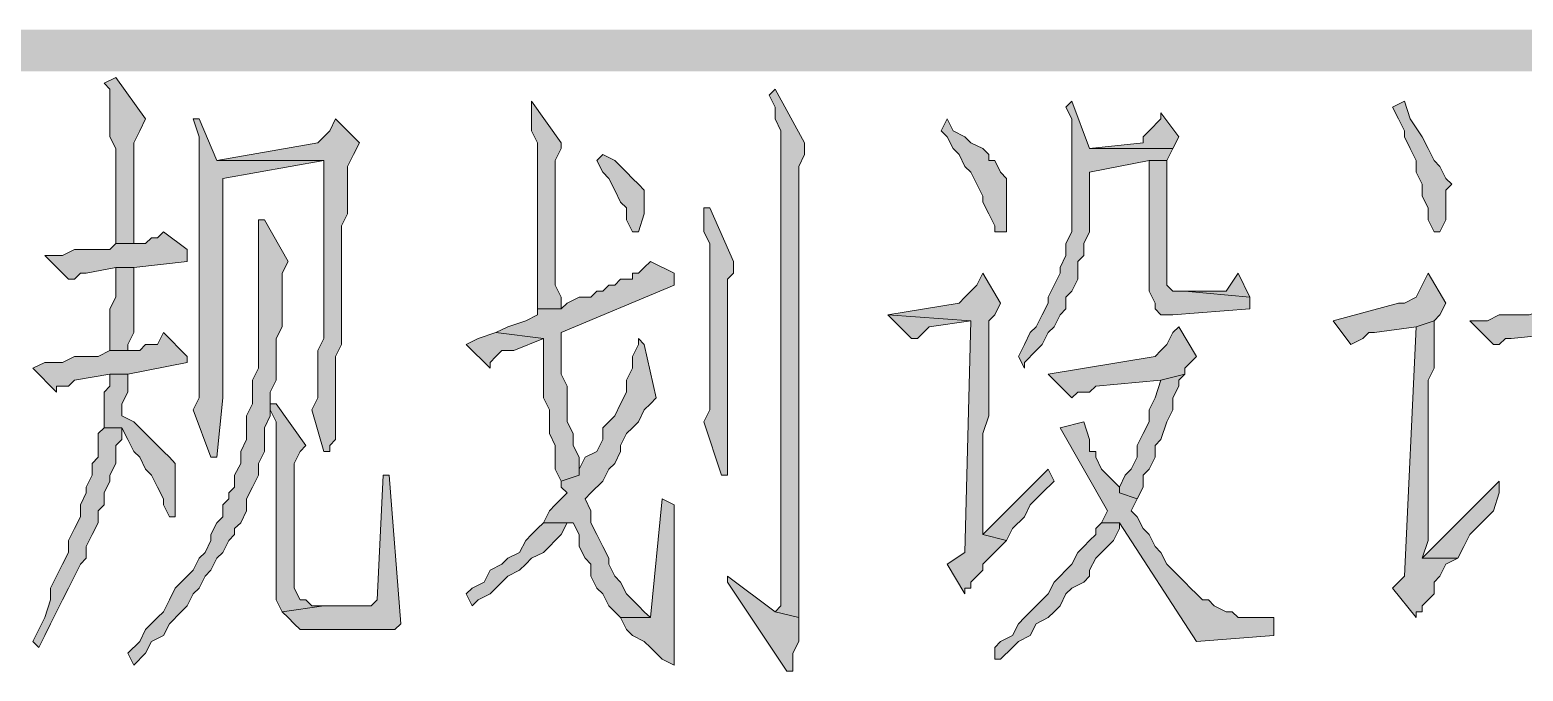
# Model space of a CAD drawing. Header units: inches. Extents: x 20 to 409, y 5 to 283.
# Drawn here: x 50.91 to 61.56, y 11.19 to 15.77 of the extents above; entities that cross this region are included whole.
import ezdxf

# ---------------------------------------------------------------- set-up
doc = ezdxf.new("R2010")
doc.units = ezdxf.units.IN
doc.header["$MEASUREMENT"] = 0
doc.layers.add('C00-00-00', color=7, linetype='Continuous')

msp = doc.modelspace()

# ---------------------------------------------------------------- hatches: boundary and pattern name
at = {"layer": 'C00-00-00'}
h = msp.add_hatch(color=0, dxfattribs=at)
h.dxf.hatch_style = 2
h.paths.add_polyline_path([(28.33, 15.766), (28.33, 15.469), (408.314, 15.766)])
h = msp.add_hatch(color=0, dxfattribs=at)
h.dxf.hatch_style = 2
h.paths.add_polyline_path([(28.33, 15.469), (408.314, 15.766), (408.314, 15.469)])
h = msp.add_hatch(color=0, dxfattribs=at)
h.dxf.hatch_style = 2
h.paths.add_polyline_path([(51.529, 15.427), (51.444, 15.385), (51.486, 15.342), (51.486, 15.004), (51.529, 14.919), (51.529, 14.242), (51.656, 14.242), (51.656, 14.961), (51.698, 15.046), (51.74, 15.131)])
h = msp.add_hatch(color=0, dxfattribs=at)
h.dxf.hatch_style = 2
h.paths.add_polyline_path([(56.228, 15.342), (56.185, 15.3), (56.228, 15.215), (56.228, 15.131), (56.27, 15.046), (56.27, 11.659), (56.228, 11.617), (56.397, 11.575), (56.397, 13.226), (56.397, 13.353), (56.397, 14.792), (56.439, 14.877), (56.439, 14.961)])
h = msp.add_hatch(color=0, dxfattribs=at)
h.dxf.hatch_style = 2
h.paths.add_polyline_path([(54.492, 15.258), (54.492, 15.046), (54.534, 14.961), (54.534, 13.776), (54.704, 13.776), (54.704, 13.861), (54.661, 13.945), (54.661, 14.242), (54.661, 14.369), (54.661, 14.834), (54.704, 14.919), (54.704, 14.961)])
h = msp.add_hatch(color=0, dxfattribs=at)
h.dxf.hatch_style = 2
h.paths.add_polyline_path([(58.344, 15.258), (58.302, 15.215), (58.344, 15.131), (58.344, 14.326), (58.302, 14.242), (58.302, 14.157), (58.26, 14.072), (58.26, 14.03), (58.217, 13.945), (58.175, 13.861), (58.175, 13.818), (58.133, 13.734), (58.09, 13.649), (58.048, 13.607), (58.006, 13.522), (57.963, 13.437), (58.006, 13.353), (58.006, 13.395), (58.09, 13.48), (58.133, 13.522), (58.175, 13.607), (58.217, 13.649), (58.26, 13.734), (58.302, 13.776), (58.302, 13.861), (58.344, 13.903), (58.387, 13.988), (58.387, 14.115), (58.429, 14.157), (58.429, 14.242), (58.471, 14.326), (58.471, 14.75), (58.895, 14.834), (59.022, 14.834), (59.064, 14.919), (58.471, 14.919)])
h = msp.add_hatch(color=0, dxfattribs=at)
h.dxf.hatch_style = 2
h.paths.add_polyline_path([(60.715, 15.258), (60.63, 15.215), (60.673, 15.131), (60.715, 15.046), (60.715, 15.004), (60.757, 14.919), (60.8, 14.834), (60.8, 14.75), (60.842, 14.665), (60.842, 14.58), (60.884, 14.496), (60.884, 14.411), (60.927, 14.326), (60.969, 14.326), (61.011, 14.411), (61.011, 14.623), (61.054, 14.665), (61.011, 14.707), (60.969, 14.792), (60.927, 14.834), (60.884, 14.919), (60.842, 15.004), (60.757, 15.131)])
h = msp.add_hatch(color=0, dxfattribs=at)
h.dxf.hatch_style = 2
h.paths.add_polyline_path([(52.121, 15.131), (52.079, 15.131), (52.121, 15.004), (52.121, 13.141), (52.079, 13.056), (52.206, 12.718), (52.248, 12.718), (52.291, 13.141), (52.291, 14.707), (53.01, 14.834), (52.248, 14.834)])
h = msp.add_hatch(color=0, dxfattribs=at)
h.dxf.hatch_style = 2
h.paths.add_polyline_path([(53.095, 15.131), (53.053, 15.046), (53.01, 15.004), (52.968, 14.961), (52.248, 14.834), (53.01, 14.834), (53.01, 14.665), (53.01, 13.564), (52.968, 13.48), (52.968, 13.226), (52.968, 13.141), (52.926, 13.056), (53.01, 12.76), (53.053, 12.76), (53.053, 12.802), (53.095, 12.845), (53.095, 13.437), (53.137, 13.522), (53.137, 14.369), (53.18, 14.453), (53.18, 14.792), (53.222, 14.877), (53.264, 14.961)])
h = msp.add_hatch(color=0, dxfattribs=at)
h.dxf.hatch_style = 2
h.paths.add_polyline_path([(57.455, 15.131), (57.413, 15.046), (57.455, 15.004), (57.498, 14.919), (57.54, 14.877), (57.582, 14.792), (57.625, 14.75), (57.667, 14.665), (57.709, 14.58), (57.709, 14.538), (57.752, 14.453), (57.794, 14.369), (57.794, 14.326), (57.879, 14.326), (57.879, 14.707), (57.836, 14.75), (57.794, 14.834), (57.752, 14.834), (57.752, 14.877), (57.709, 14.919), (57.625, 14.961), (57.582, 15.004), (57.498, 15.046)])
h = msp.add_hatch(color=0, dxfattribs=at)
h.dxf.hatch_style = 2
h.paths.add_polyline_path([(58.979, 15.173), (58.979, 15.131), (58.895, 15.046), (58.852, 15.004), (58.852, 14.961), (58.471, 14.919), (59.064, 14.919), (59.106, 15.004)])
h = msp.add_hatch(color=0, dxfattribs=at)
h.dxf.hatch_style = 2
h.paths.add_polyline_path([(55, 14.877), (54.958, 14.834), (55, 14.75), (55.042, 14.707), (55.085, 14.623), (55.127, 14.538), (55.169, 14.496), (55.169, 14.411), (55.212, 14.326), (55.254, 14.326), (55.296, 14.453), (55.296, 14.623), (55.254, 14.665), (55.212, 14.707), (55.169, 14.75), (55.085, 14.834)])
h = msp.add_hatch(color=0, dxfattribs=at)
h.dxf.hatch_style = 2
h.paths.add_polyline_path([(59.022, 14.834), (58.895, 14.834), (58.895, 14.03), (58.895, 13.903), (58.937, 13.818), (58.937, 13.776), (58.979, 13.734), (59.064, 13.734), (59.614, 13.776), (59.614, 13.861), (59.149, 13.903), (59.064, 13.903), (59.022, 13.945)])
h = msp.add_hatch(color=0, dxfattribs=at)
h.dxf.hatch_style = 2
h.paths.add_polyline_path([(55.762, 14.496), (55.72, 14.496), (55.72, 14.453), (55.72, 14.326), (55.762, 14.242), (55.762, 13.056), (55.72, 12.972), (55.847, 12.591), (55.889, 12.591), (55.889, 12.718), (55.889, 12.802), (55.889, 13.988), (55.931, 14.03), (55.931, 14.115)])
h = msp.add_hatch(color=0, dxfattribs=at)
h.dxf.hatch_style = 2
h.paths.add_polyline_path([(52.587, 14.411), (52.545, 14.411), (52.545, 14.326), (52.545, 13.353), (52.502, 13.268), (52.502, 13.099), (52.46, 13.014), (52.46, 12.845), (52.418, 12.76), (52.418, 12.675), (52.375, 12.591), (52.375, 12.506), (52.333, 12.464), (52.333, 12.421), (52.291, 12.379), (52.291, 12.294), (52.248, 12.252), (52.206, 12.167), (52.206, 12.125), (52.164, 12.04), (52.121, 11.998), (52.079, 11.913), (52.037, 11.871), (51.952, 11.786), (51.91, 11.702), (51.867, 11.617), (51.825, 11.575), (51.74, 11.49), (51.698, 11.405), (51.613, 11.321), (51.656, 11.236), (51.74, 11.321), (51.783, 11.405), (51.867, 11.448), (51.91, 11.532), (51.994, 11.617), (52.037, 11.659), (52.079, 11.744), (52.121, 11.786), (52.164, 11.871), (52.206, 11.913), (52.248, 11.998), (52.291, 12.04), (52.333, 12.125), (52.375, 12.167), (52.375, 12.21), (52.418, 12.252), (52.46, 12.337), (52.46, 12.421), (52.502, 12.506), (52.545, 12.591), (52.545, 12.675), (52.587, 12.76), (52.587, 12.929), (52.629, 13.014), (52.629, 13.099), (52.672, 13.099), (52.629, 13.099), (52.629, 13.183), (52.672, 13.268), (52.672, 13.564), (52.714, 13.649), (52.714, 14.03), (52.756, 14.115)])
h = msp.add_hatch(color=0, dxfattribs=at)
h.dxf.hatch_style = 2
h.paths.add_polyline_path([(51.867, 14.326), (51.825, 14.284), (51.783, 14.284), (51.74, 14.242), (51.529, 14.242), (51.486, 14.199), (51.232, 14.199), (51.148, 14.157), (51.021, 14.157), (51.19, 13.988), (51.232, 13.988), (51.275, 14.03), (51.317, 14.03), (51.529, 14.072), (51.656, 14.072), (52.037, 14.115), (52.037, 14.199)])
h = msp.add_hatch(color=0, dxfattribs=at)
h.dxf.hatch_style = 2
h.paths.add_polyline_path([(51.656, 14.072), (51.529, 14.072), (51.529, 14.03), (51.529, 13.861), (51.486, 13.776), (51.486, 13.48), (51.613, 13.48), (51.613, 13.522), (51.656, 13.607)])
h = msp.add_hatch(color=0, dxfattribs=at)
h.dxf.hatch_style = 2
h.paths.add_polyline_path([(55.339, 14.115), (55.296, 14.072), (55.254, 14.03), (55.212, 14.03), (55.212, 13.988), (55.127, 13.988), (55.085, 13.945), (55.042, 13.945), (55, 13.903), (54.958, 13.903), (54.915, 13.861), (54.831, 13.861), (54.746, 13.818), (54.704, 13.776), (54.534, 13.776), (54.534, 13.734), (54.45, 13.691), (54.323, 13.649), (54.238, 13.607), (54.577, 13.564), (54.577, 13.522), (54.577, 13.395), (54.577, 13.141), (54.619, 13.056), (54.619, 12.887), (54.661, 12.802), (54.661, 12.633), (54.704, 12.548), (54.831, 12.591), (54.831, 12.718), (54.788, 12.802), (54.788, 12.887), (54.746, 12.972), (54.746, 13.226), (54.704, 13.31), (54.704, 13.607), (55.508, 13.945), (55.508, 14.03)])
h = msp.add_hatch(color=0, dxfattribs=at)
h.dxf.hatch_style = 2
h.paths.add_polyline_path([(57.709, 14.03), (57.667, 13.945), (57.625, 13.903), (57.582, 13.861), (57.54, 13.818), (57.032, 13.734), (57.625, 13.691), (57.582, 12.04), (57.455, 11.956), (57.582, 11.744), (57.582, 11.786), (57.625, 11.786), (57.625, 11.829), (57.667, 11.871), (57.709, 11.913), (57.709, 11.956), (57.752, 11.998), (57.836, 12.083), (57.879, 12.125), (57.709, 12.167), (57.709, 12.887), (57.752, 13.014), (57.752, 13.691), (57.794, 13.734), (57.836, 13.818)])
h = msp.add_hatch(color=0, dxfattribs=at)
h.dxf.hatch_style = 2
h.paths.add_polyline_path([(59.53, 14.03), (59.445, 13.903), (59.149, 13.903), (59.614, 13.861)])
h = msp.add_hatch(color=0, dxfattribs=at)
h.dxf.hatch_style = 2
h.paths.add_polyline_path([(60.884, 14.03), (60.842, 13.945), (60.8, 13.861), (60.715, 13.818), (60.673, 13.818), (60.207, 13.691), (60.334, 13.522), (60.419, 13.564), (60.461, 13.607), (60.503, 13.607), (60.8, 13.649), (60.927, 13.691), (60.969, 13.734), (61.011, 13.818)])
h = msp.add_hatch(color=0, dxfattribs=at)
h.dxf.hatch_style = 2
h.paths.add_polyline_path([(62.747, 13.988), (62.705, 13.945), (62.662, 13.903), (62.62, 13.903), (62.62, 13.861), (62.324, 13.861), (62.281, 13.818), (62.07, 13.818), (61.9, 13.776), (61.731, 13.776), (61.604, 13.734), (61.392, 13.734), (61.308, 13.691), (61.181, 13.691), (61.35, 13.522), (61.392, 13.522), (61.435, 13.564), (61.477, 13.564), (61.9, 13.607), (62.07, 13.649), (62.916, 13.734), (62.916, 13.818)])
h = msp.add_hatch(color=0, dxfattribs=at)
h.dxf.hatch_style = 2
h.paths.add_polyline_path([(57.032, 13.734), (57.201, 13.564), (57.244, 13.564), (57.286, 13.607), (57.328, 13.649), (57.625, 13.691)])
h = msp.add_hatch(color=0, dxfattribs=at)
h.dxf.hatch_style = 2
h.paths.add_polyline_path([(59.106, 13.649), (59.064, 13.607), (59.022, 13.522), (58.979, 13.48), (58.937, 13.437), (58.175, 13.31), (58.344, 13.141), (58.387, 13.183), (58.471, 13.183), (58.514, 13.226), (58.979, 13.268), (59.149, 13.31), (59.149, 13.353), (59.233, 13.437)])
h = msp.add_hatch(color=0, dxfattribs=at)
h.dxf.hatch_style = 2
h.paths.add_polyline_path([(60.927, 13.691), (60.8, 13.649), (60.715, 11.871), (60.63, 11.786), (60.8, 11.575), (60.8, 11.617), (60.842, 11.617), (60.842, 11.659), (60.884, 11.702), (60.927, 11.744), (60.927, 11.829), (60.969, 11.871), (61.011, 11.956), (61.096, 11.998), (60.842, 11.998), (60.884, 12.125), (60.884, 13.183), (60.884, 13.268), (60.927, 13.353)])
h = msp.add_hatch(color=0, dxfattribs=at)
h.dxf.hatch_style = 2
h.paths.add_polyline_path([(51.867, 13.607), (51.825, 13.522), (51.74, 13.522), (51.698, 13.48), (51.486, 13.48), (51.402, 13.437), (51.232, 13.437), (51.148, 13.395), (51.021, 13.395), (50.936, 13.353), (51.105, 13.183), (51.105, 13.226), (51.19, 13.226), (51.232, 13.268), (51.486, 13.31), (51.613, 13.31), (52.037, 13.395), (52.037, 13.437)])
h = msp.add_hatch(color=0, dxfattribs=at)
h.dxf.hatch_style = 2
h.paths.add_polyline_path([(54.238, 13.607), (54.111, 13.564), (54.026, 13.522), (54.196, 13.353), (54.196, 13.395), (54.238, 13.437), (54.28, 13.48), (54.365, 13.48), (54.577, 13.564)])
h = msp.add_hatch(color=0, dxfattribs=at)
h.dxf.hatch_style = 2
h.paths.add_polyline_path([(55.254, 13.564), (55.254, 13.522), (55.212, 13.437), (55.212, 13.353), (55.169, 13.268), (55.169, 13.183), (55.127, 13.099), (55.085, 13.014), (55.042, 12.972), (55, 12.929), (55, 12.845), (54.958, 12.76), (54.873, 12.718), (54.831, 12.633), (54.831, 12.591), (54.704, 12.548), (54.704, 12.506), (54.746, 12.464), (54.704, 12.421), (54.661, 12.379), (54.619, 12.337), (54.577, 12.252), (54.788, 12.252), (54.831, 12.167), (54.831, 12.083), (54.873, 11.998), (54.915, 11.956), (54.915, 11.871), (54.958, 11.786), (55, 11.744), (55.042, 11.659), (55.085, 11.617), (55.127, 11.575), (55.339, 11.575), (55.296, 11.617), (55.254, 11.659), (55.212, 11.702), (55.169, 11.744), (55.127, 11.829), (55.085, 11.871), (55.042, 11.956), (55.042, 11.998), (55, 12.083), (54.958, 12.167), (54.915, 12.252), (54.915, 12.337), (54.873, 12.421), (54.915, 12.464), (55, 12.548), (55.042, 12.633), (55.085, 12.675), (55.127, 12.76), (55.127, 12.802), (55.169, 12.887), (55.212, 12.929), (55.254, 12.972), (55.296, 13.056), (55.339, 13.099), (55.381, 13.141), (55.296, 13.522)])
h = msp.add_hatch(color=0, dxfattribs=at)
h.dxf.hatch_style = 2
h.paths.add_polyline_path([(51.613, 13.31), (51.486, 13.31), (51.486, 13.226), (51.444, 13.183), (51.444, 12.929), (51.571, 12.929), (51.613, 12.845), (51.656, 12.76), (51.698, 12.718), (51.74, 12.633), (51.783, 12.591), (51.825, 12.506), (51.867, 12.421), (51.867, 12.379), (51.91, 12.294), (51.952, 12.294), (51.952, 12.421), (51.952, 12.675), (51.91, 12.718), (51.867, 12.76), (51.825, 12.802), (51.74, 12.887), (51.656, 12.972), (51.571, 13.014), (51.571, 13.099), (51.613, 13.183)])
h = msp.add_hatch(color=0, dxfattribs=at)
h.dxf.hatch_style = 2
h.paths.add_polyline_path([(59.149, 13.31), (58.979, 13.268), (58.937, 13.141), (58.895, 13.056), (58.895, 12.972), (58.852, 12.887), (58.81, 12.802), (58.81, 12.718), (58.768, 12.633), (58.725, 12.591), (58.683, 12.506), (58.683, 12.464), (58.81, 12.421), (58.852, 12.506), (58.852, 12.591), (58.895, 12.633), (58.937, 12.718), (58.937, 12.802), (58.979, 12.845), (59.022, 12.972), (59.064, 13.056), (59.064, 13.141), (59.106, 13.226), (59.106, 13.268)])
h = msp.add_hatch(color=0, dxfattribs=at)
h.dxf.hatch_style = 2
h.paths.add_polyline_path([(52.672, 13.099), (52.629, 13.099), (52.629, 13.056), (52.672, 12.972), (52.672, 11.702), (52.714, 11.617), (53.01, 11.659), (52.926, 11.659), (52.883, 11.702), (52.841, 11.702), (52.799, 11.786), (52.799, 12.633), (52.799, 12.675), (52.841, 12.76), (52.883, 12.802)])
h = msp.add_hatch(color=0, dxfattribs=at)
h.dxf.hatch_style = 2
h.paths.add_polyline_path([(51.444, 12.929), (51.402, 12.887), (51.402, 12.718), (51.359, 12.675), (51.359, 12.591), (51.317, 12.506), (51.317, 12.464), (51.275, 12.379), (51.275, 12.294), (51.232, 12.21), (51.19, 12.125), (51.19, 12.04), (51.148, 11.956), (51.105, 11.871), (51.063, 11.786), (51.063, 11.702), (51.021, 11.575), (50.978, 11.49), (50.936, 11.405), (50.978, 11.363), (51.021, 11.448), (51.063, 11.532), (51.105, 11.617), (51.148, 11.702), (51.19, 11.786), (51.232, 11.871), (51.275, 11.956), (51.317, 11.998), (51.317, 12.083), (51.359, 12.167), (51.402, 12.252), (51.402, 12.337), (51.444, 12.379), (51.444, 12.464), (51.486, 12.548), (51.486, 12.591), (51.529, 12.675), (51.529, 12.802), (51.571, 12.845), (51.571, 12.929)])
h = msp.add_hatch(color=0, dxfattribs=at)
h.dxf.hatch_style = 2
h.paths.add_polyline_path([(58.429, 12.972), (58.26, 12.929), (58.598, 12.337), (58.556, 12.252), (58.683, 12.252), (59.233, 11.405), (59.784, 11.448), (59.784, 11.575), (59.699, 11.575), (59.53, 11.575), (59.487, 11.617), (59.445, 11.617), (59.36, 11.659), (59.318, 11.702), (59.276, 11.702), (59.233, 11.744), (59.191, 11.786), (59.149, 11.829), (59.106, 11.871), (59.064, 11.913), (59.022, 11.956), (58.979, 12.04), (58.937, 12.083), (58.895, 12.167), (58.852, 12.21), (58.81, 12.294), (58.768, 12.337), (58.81, 12.421), (58.683, 12.464), (58.683, 12.506), (58.598, 12.591), (58.556, 12.633), (58.514, 12.718), (58.514, 12.76), (58.471, 12.76), (58.471, 12.845)])
h = msp.add_hatch(color=0, dxfattribs=at)
h.dxf.hatch_style = 2
h.paths.add_polyline_path([(53.476, 12.591), (53.434, 12.591), (53.391, 11.702), (53.349, 11.659), (53.01, 11.659), (52.714, 11.617), (52.756, 11.575), (52.799, 11.532), (52.841, 11.49), (53.518, 11.49), (53.561, 11.532)])
h = msp.add_hatch(color=0, dxfattribs=at)
h.dxf.hatch_style = 2
h.paths.add_polyline_path([(58.175, 12.633), (57.709, 12.167), (57.879, 12.125), (57.921, 12.21), (58.006, 12.294), (58.048, 12.379), (58.133, 12.464), (58.217, 12.548)])
h = msp.add_hatch(color=0, dxfattribs=at)
h.dxf.hatch_style = 2
h.paths.add_polyline_path([(61.392, 12.548), (60.842, 11.998), (61.096, 11.998), (61.138, 12.083), (61.181, 12.167), (61.265, 12.252), (61.35, 12.337), (61.392, 12.464)])
h = msp.add_hatch(color=0, dxfattribs=at)
h.dxf.hatch_style = 2
h.paths.add_polyline_path([(55.423, 12.421), (55.339, 11.575), (55.127, 11.575), (55.169, 11.49), (55.212, 11.448), (55.296, 11.405), (55.339, 11.363), (55.381, 11.321), (55.423, 11.278), (55.508, 11.236), (55.508, 12.379)])
h = msp.add_hatch(color=0, dxfattribs=at)
h.dxf.hatch_style = 2
h.paths.add_polyline_path([(54.577, 12.252), (54.534, 12.21), (54.492, 12.167), (54.45, 12.125), (54.407, 12.04), (54.323, 11.998), (54.28, 11.956), (54.196, 11.913), (54.153, 11.829), (54.069, 11.786), (54.026, 11.744), (54.069, 11.659), (54.111, 11.702), (54.196, 11.744), (54.28, 11.829), (54.323, 11.871), (54.407, 11.913), (54.45, 11.956), (54.492, 11.998), (54.577, 12.04), (54.619, 12.083), (54.661, 12.125), (54.704, 12.167), (54.746, 12.252), (54.788, 12.252)])
h = msp.add_hatch(color=0, dxfattribs=at)
h.dxf.hatch_style = 2
h.paths.add_polyline_path([(58.556, 12.252), (58.514, 12.21), (58.514, 12.167), (58.471, 12.125), (58.429, 12.083), (58.387, 12.04), (58.344, 11.956), (58.302, 11.913), (58.26, 11.871), (58.217, 11.829), (58.175, 11.744), (58.133, 11.702), (58.09, 11.659), (58.006, 11.575), (57.963, 11.532), (57.921, 11.448), (57.836, 11.405), (57.794, 11.363), (57.794, 11.278), (57.836, 11.278), (57.921, 11.363), (57.963, 11.405), (58.048, 11.448), (58.09, 11.532), (58.175, 11.575), (58.217, 11.617), (58.26, 11.659), (58.302, 11.744), (58.344, 11.786), (58.429, 11.829), (58.471, 11.871), (58.471, 11.913), (58.514, 11.998), (58.556, 12.04), (58.598, 12.083), (58.641, 12.125), (58.683, 12.21), (58.683, 12.252)])
h = msp.add_hatch(color=0, dxfattribs=at)
h.dxf.hatch_style = 2
h.paths.add_polyline_path([(55.889, 11.871), (55.889, 11.829), (56.312, 11.194), (56.355, 11.194), (56.355, 11.236), (56.355, 11.321), (56.397, 11.405), (56.397, 11.575), (56.228, 11.617)])

# ---------------------------------------------------------------- linework, layer by layer
at = {"layer": 'C00-00-00', "color": 0, "lineweight": 0}
for points in [[(51.529, 15.427), (51.444, 15.385), (51.486, 15.342), (51.486, 15.004), (51.529, 14.919), (51.529, 14.242), (51.656, 14.242), (51.656, 14.961), (51.698, 15.046), (51.74, 15.131)], [(56.228, 15.342), (56.185, 15.3), (56.228, 15.215), (56.228, 15.131), (56.27, 15.046), (56.27, 11.659), (56.228, 11.617), (56.397, 11.575), (56.397, 13.226), (56.397, 13.353), (56.397, 14.792), (56.439, 14.877), (56.439, 14.961)], [(54.492, 15.258), (54.492, 15.046), (54.534, 14.961), (54.534, 13.776), (54.704, 13.776), (54.704, 13.861), (54.661, 13.945), (54.661, 14.242), (54.661, 14.369), (54.661, 14.834), (54.704, 14.919), (54.704, 14.961)], [(58.344, 15.258), (58.302, 15.215), (58.344, 15.131), (58.344, 14.326), (58.302, 14.242), (58.302, 14.157), (58.26, 14.072), (58.26, 14.03), (58.217, 13.945), (58.175, 13.861), (58.175, 13.818), (58.133, 13.734), (58.09, 13.649), (58.048, 13.607), (58.006, 13.522), (57.963, 13.437), (58.006, 13.353), (58.006, 13.395), (58.09, 13.48), (58.133, 13.522), (58.175, 13.607), (58.217, 13.649), (58.26, 13.734), (58.302, 13.776), (58.302, 13.861), (58.344, 13.903), (58.387, 13.988), (58.387, 14.115), (58.429, 14.157), (58.429, 14.242), (58.471, 14.326), (58.471, 14.75), (58.895, 14.834), (59.022, 14.834), (59.064, 14.919), (58.471, 14.919)], [(60.715, 15.258), (60.63, 15.215), (60.673, 15.131), (60.715, 15.046), (60.715, 15.004), (60.757, 14.919), (60.8, 14.834), (60.8, 14.75), (60.842, 14.665), (60.842, 14.58), (60.884, 14.496), (60.884, 14.411), (60.927, 14.326), (60.969, 14.326), (61.011, 14.411), (61.011, 14.623), (61.054, 14.665), (61.011, 14.707), (60.969, 14.792), (60.927, 14.834), (60.884, 14.919), (60.842, 15.004), (60.757, 15.131)], [(52.121, 15.131), (52.079, 15.131), (52.121, 15.004), (52.121, 13.141), (52.079, 13.056), (52.206, 12.718), (52.248, 12.718), (52.291, 13.141), (52.291, 14.707), (53.01, 14.834), (52.248, 14.834)], [(53.095, 15.131), (53.053, 15.046), (53.01, 15.004), (52.968, 14.961), (52.248, 14.834), (53.01, 14.834), (53.01, 14.665), (53.01, 13.564), (52.968, 13.48), (52.968, 13.226), (52.968, 13.141), (52.926, 13.056), (53.01, 12.76), (53.053, 12.76), (53.053, 12.802), (53.095, 12.845), (53.095, 13.437), (53.137, 13.522), (53.137, 14.369), (53.18, 14.453), (53.18, 14.792), (53.222, 14.877), (53.264, 14.961)], [(57.455, 15.131), (57.413, 15.046), (57.455, 15.004), (57.498, 14.919), (57.54, 14.877), (57.582, 14.792), (57.625, 14.75), (57.667, 14.665), (57.709, 14.58), (57.709, 14.538), (57.752, 14.453), (57.794, 14.369), (57.794, 14.326), (57.879, 14.326), (57.879, 14.707), (57.836, 14.75), (57.794, 14.834), (57.752, 14.834), (57.752, 14.877), (57.709, 14.919), (57.625, 14.961), (57.582, 15.004), (57.498, 15.046)], [(58.979, 15.173), (58.979, 15.131), (58.895, 15.046), (58.852, 15.004), (58.852, 14.961), (58.471, 14.919), (59.064, 14.919), (59.106, 15.004)], [(55, 14.877), (54.958, 14.834), (55, 14.75), (55.042, 14.707), (55.085, 14.623), (55.127, 14.538), (55.169, 14.496), (55.169, 14.411), (55.212, 14.326), (55.254, 14.326), (55.296, 14.453), (55.296, 14.623), (55.254, 14.665), (55.212, 14.707), (55.169, 14.75), (55.085, 14.834)], [(59.022, 14.834), (58.895, 14.834), (58.895, 14.03), (58.895, 13.903), (58.937, 13.818), (58.937, 13.776), (58.979, 13.734), (59.064, 13.734), (59.614, 13.776), (59.614, 13.861), (59.149, 13.903), (59.064, 13.903), (59.022, 13.945)], [(55.762, 14.496), (55.72, 14.496), (55.72, 14.453), (55.72, 14.326), (55.762, 14.242), (55.762, 13.056), (55.72, 12.972), (55.847, 12.591), (55.889, 12.591), (55.889, 12.718), (55.889, 12.802), (55.889, 13.988), (55.931, 14.03), (55.931, 14.115)], [(52.587, 14.411), (52.545, 14.411), (52.545, 14.326), (52.545, 13.353), (52.502, 13.268), (52.502, 13.099), (52.46, 13.014), (52.46, 12.845), (52.418, 12.76), (52.418, 12.675), (52.375, 12.591), (52.375, 12.506), (52.333, 12.464), (52.333, 12.421), (52.291, 12.379), (52.291, 12.294), (52.248, 12.252), (52.206, 12.167), (52.206, 12.125), (52.164, 12.04), (52.121, 11.998), (52.079, 11.913), (52.037, 11.871), (51.952, 11.786), (51.91, 11.702), (51.867, 11.617), (51.825, 11.575), (51.74, 11.49), (51.698, 11.405), (51.613, 11.321), (51.656, 11.236), (51.74, 11.321), (51.783, 11.405), (51.867, 11.448), (51.91, 11.532), (51.994, 11.617), (52.037, 11.659), (52.079, 11.744), (52.121, 11.786), (52.164, 11.871), (52.206, 11.913), (52.248, 11.998), (52.291, 12.04), (52.333, 12.125), (52.375, 12.167), (52.375, 12.21), (52.418, 12.252), (52.46, 12.337), (52.46, 12.421), (52.502, 12.506), (52.545, 12.591), (52.545, 12.675), (52.587, 12.76), (52.587, 12.929), (52.629, 13.014), (52.629, 13.099), (52.672, 13.099), (52.629, 13.099), (52.629, 13.183), (52.672, 13.268), (52.672, 13.564), (52.714, 13.649), (52.714, 14.03), (52.756, 14.115)], [(51.867, 14.326), (51.825, 14.284), (51.783, 14.284), (51.74, 14.242), (51.529, 14.242), (51.486, 14.199), (51.232, 14.199), (51.148, 14.157), (51.021, 14.157), (51.19, 13.988), (51.232, 13.988), (51.275, 14.03), (51.317, 14.03), (51.529, 14.072), (51.656, 14.072), (52.037, 14.115), (52.037, 14.199)], [(51.656, 14.072), (51.529, 14.072), (51.529, 14.03), (51.529, 13.861), (51.486, 13.776), (51.486, 13.48), (51.613, 13.48), (51.613, 13.522), (51.656, 13.607)], [(55.339, 14.115), (55.296, 14.072), (55.254, 14.03), (55.212, 14.03), (55.212, 13.988), (55.127, 13.988), (55.085, 13.945), (55.042, 13.945), (55, 13.903), (54.958, 13.903), (54.915, 13.861), (54.831, 13.861), (54.746, 13.818), (54.704, 13.776), (54.534, 13.776), (54.534, 13.734), (54.45, 13.691), (54.323, 13.649), (54.238, 13.607), (54.577, 13.564), (54.577, 13.522), (54.577, 13.395), (54.577, 13.141), (54.619, 13.056), (54.619, 12.887), (54.661, 12.802), (54.661, 12.633), (54.704, 12.548), (54.831, 12.591), (54.831, 12.718), (54.788, 12.802), (54.788, 12.887), (54.746, 12.972), (54.746, 13.226), (54.704, 13.31), (54.704, 13.607), (55.508, 13.945), (55.508, 14.03)], [(57.709, 14.03), (57.667, 13.945), (57.625, 13.903), (57.582, 13.861), (57.54, 13.818), (57.032, 13.734), (57.625, 13.691), (57.582, 12.04), (57.455, 11.956), (57.582, 11.744), (57.582, 11.786), (57.625, 11.786), (57.625, 11.829), (57.667, 11.871), (57.709, 11.913), (57.709, 11.956), (57.752, 11.998), (57.836, 12.083), (57.879, 12.125), (57.709, 12.167), (57.709, 12.887), (57.752, 13.014), (57.752, 13.691), (57.794, 13.734), (57.836, 13.818)], [(59.53, 14.03), (59.445, 13.903), (59.149, 13.903), (59.614, 13.861)], [(60.884, 14.03), (60.842, 13.945), (60.8, 13.861), (60.715, 13.818), (60.673, 13.818), (60.207, 13.691), (60.334, 13.522), (60.419, 13.564), (60.461, 13.607), (60.503, 13.607), (60.8, 13.649), (60.927, 13.691), (60.969, 13.734), (61.011, 13.818)], [(62.747, 13.988), (62.705, 13.945), (62.662, 13.903), (62.62, 13.903), (62.62, 13.861), (62.324, 13.861), (62.281, 13.818), (62.07, 13.818), (61.9, 13.776), (61.731, 13.776), (61.604, 13.734), (61.392, 13.734), (61.308, 13.691), (61.181, 13.691), (61.35, 13.522), (61.392, 13.522), (61.435, 13.564), (61.477, 13.564), (61.9, 13.607), (62.07, 13.649), (62.916, 13.734), (62.916, 13.818)], [(57.032, 13.734), (57.201, 13.564), (57.244, 13.564), (57.286, 13.607), (57.328, 13.649), (57.625, 13.691)], [(59.106, 13.649), (59.064, 13.607), (59.022, 13.522), (58.979, 13.48), (58.937, 13.437), (58.175, 13.31), (58.344, 13.141), (58.387, 13.183), (58.471, 13.183), (58.514, 13.226), (58.979, 13.268), (59.149, 13.31), (59.149, 13.353), (59.233, 13.437)], [(60.927, 13.691), (60.8, 13.649), (60.715, 11.871), (60.63, 11.786), (60.8, 11.575), (60.8, 11.617), (60.842, 11.617), (60.842, 11.659), (60.884, 11.702), (60.927, 11.744), (60.927, 11.829), (60.969, 11.871), (61.011, 11.956), (61.096, 11.998), (60.842, 11.998), (60.884, 12.125), (60.884, 13.183), (60.884, 13.268), (60.927, 13.353)], [(51.867, 13.607), (51.825, 13.522), (51.74, 13.522), (51.698, 13.48), (51.486, 13.48), (51.402, 13.437), (51.232, 13.437), (51.148, 13.395), (51.021, 13.395), (50.936, 13.353), (51.105, 13.183), (51.105, 13.226), (51.19, 13.226), (51.232, 13.268), (51.486, 13.31), (51.613, 13.31), (52.037, 13.395), (52.037, 13.437)], [(54.238, 13.607), (54.111, 13.564), (54.026, 13.522), (54.196, 13.353), (54.196, 13.395), (54.238, 13.437), (54.28, 13.48), (54.365, 13.48), (54.577, 13.564)], [(55.254, 13.564), (55.254, 13.522), (55.212, 13.437), (55.212, 13.353), (55.169, 13.268), (55.169, 13.183), (55.127, 13.099), (55.085, 13.014), (55.042, 12.972), (55, 12.929), (55, 12.845), (54.958, 12.76), (54.873, 12.718), (54.831, 12.633), (54.831, 12.591), (54.704, 12.548), (54.704, 12.506), (54.746, 12.464), (54.704, 12.421), (54.661, 12.379), (54.619, 12.337), (54.577, 12.252), (54.788, 12.252), (54.831, 12.167), (54.831, 12.083), (54.873, 11.998), (54.915, 11.956), (54.915, 11.871), (54.958, 11.786), (55, 11.744), (55.042, 11.659), (55.085, 11.617), (55.127, 11.575), (55.339, 11.575), (55.296, 11.617), (55.254, 11.659), (55.212, 11.702), (55.169, 11.744), (55.127, 11.829), (55.085, 11.871), (55.042, 11.956), (55.042, 11.998), (55, 12.083), (54.958, 12.167), (54.915, 12.252), (54.915, 12.337), (54.873, 12.421), (54.915, 12.464), (55, 12.548), (55.042, 12.633), (55.085, 12.675), (55.127, 12.76), (55.127, 12.802), (55.169, 12.887), (55.212, 12.929), (55.254, 12.972), (55.296, 13.056), (55.339, 13.099), (55.381, 13.141), (55.296, 13.522)], [(51.613, 13.31), (51.486, 13.31), (51.486, 13.226), (51.444, 13.183), (51.444, 12.929), (51.571, 12.929), (51.613, 12.845), (51.656, 12.76), (51.698, 12.718), (51.74, 12.633), (51.783, 12.591), (51.825, 12.506), (51.867, 12.421), (51.867, 12.379), (51.91, 12.294), (51.952, 12.294), (51.952, 12.421), (51.952, 12.675), (51.91, 12.718), (51.867, 12.76), (51.825, 12.802), (51.74, 12.887), (51.656, 12.972), (51.571, 13.014), (51.571, 13.099), (51.613, 13.183)], [(59.149, 13.31), (58.979, 13.268), (58.937, 13.141), (58.895, 13.056), (58.895, 12.972), (58.852, 12.887), (58.81, 12.802), (58.81, 12.718), (58.768, 12.633), (58.725, 12.591), (58.683, 12.506), (58.683, 12.464), (58.81, 12.421), (58.852, 12.506), (58.852, 12.591), (58.895, 12.633), (58.937, 12.718), (58.937, 12.802), (58.979, 12.845), (59.022, 12.972), (59.064, 13.056), (59.064, 13.141), (59.106, 13.226), (59.106, 13.268)], [(52.672, 13.099), (52.629, 13.099), (52.629, 13.056), (52.672, 12.972), (52.672, 11.702), (52.714, 11.617), (53.01, 11.659), (52.926, 11.659), (52.883, 11.702), (52.841, 11.702), (52.799, 11.786), (52.799, 12.633), (52.799, 12.675), (52.841, 12.76), (52.883, 12.802)], [(51.444, 12.929), (51.402, 12.887), (51.402, 12.718), (51.359, 12.675), (51.359, 12.591), (51.317, 12.506), (51.317, 12.464), (51.275, 12.379), (51.275, 12.294), (51.232, 12.21), (51.19, 12.125), (51.19, 12.04), (51.148, 11.956), (51.105, 11.871), (51.063, 11.786), (51.063, 11.702), (51.021, 11.575), (50.978, 11.49), (50.936, 11.405), (50.978, 11.363), (51.021, 11.448), (51.063, 11.532), (51.105, 11.617), (51.148, 11.702), (51.19, 11.786), (51.232, 11.871), (51.275, 11.956), (51.317, 11.998), (51.317, 12.083), (51.359, 12.167), (51.402, 12.252), (51.402, 12.337), (51.444, 12.379), (51.444, 12.464), (51.486, 12.548), (51.486, 12.591), (51.529, 12.675), (51.529, 12.802), (51.571, 12.845), (51.571, 12.929)], [(58.429, 12.972), (58.26, 12.929), (58.598, 12.337), (58.556, 12.252), (58.683, 12.252), (59.233, 11.405), (59.784, 11.448), (59.784, 11.575), (59.699, 11.575), (59.53, 11.575), (59.487, 11.617), (59.445, 11.617), (59.36, 11.659), (59.318, 11.702), (59.276, 11.702), (59.233, 11.744), (59.191, 11.786), (59.149, 11.829), (59.106, 11.871), (59.064, 11.913), (59.022, 11.956), (58.979, 12.04), (58.937, 12.083), (58.895, 12.167), (58.852, 12.21), (58.81, 12.294), (58.768, 12.337), (58.81, 12.421), (58.683, 12.464), (58.683, 12.506), (58.598, 12.591), (58.556, 12.633), (58.514, 12.718), (58.514, 12.76), (58.471, 12.76), (58.471, 12.845)], [(53.476, 12.591), (53.434, 12.591), (53.391, 11.702), (53.349, 11.659), (53.01, 11.659), (52.714, 11.617), (52.756, 11.575), (52.799, 11.532), (52.841, 11.49), (53.518, 11.49), (53.561, 11.532)], [(58.175, 12.633), (57.709, 12.167), (57.879, 12.125), (57.921, 12.21), (58.006, 12.294), (58.048, 12.379), (58.133, 12.464), (58.217, 12.548)], [(61.392, 12.548), (60.842, 11.998), (61.096, 11.998), (61.138, 12.083), (61.181, 12.167), (61.265, 12.252), (61.35, 12.337), (61.392, 12.464)], [(55.423, 12.421), (55.339, 11.575), (55.127, 11.575), (55.169, 11.49), (55.212, 11.448), (55.296, 11.405), (55.339, 11.363), (55.381, 11.321), (55.423, 11.278), (55.508, 11.236), (55.508, 12.379)], [(54.577, 12.252), (54.534, 12.21), (54.492, 12.167), (54.45, 12.125), (54.407, 12.04), (54.323, 11.998), (54.28, 11.956), (54.196, 11.913), (54.153, 11.829), (54.069, 11.786), (54.026, 11.744), (54.069, 11.659), (54.111, 11.702), (54.196, 11.744), (54.28, 11.829), (54.323, 11.871), (54.407, 11.913), (54.45, 11.956), (54.492, 11.998), (54.577, 12.04), (54.619, 12.083), (54.661, 12.125), (54.704, 12.167), (54.746, 12.252), (54.788, 12.252)], [(58.556, 12.252), (58.514, 12.21), (58.514, 12.167), (58.471, 12.125), (58.429, 12.083), (58.387, 12.04), (58.344, 11.956), (58.302, 11.913), (58.26, 11.871), (58.217, 11.829), (58.175, 11.744), (58.133, 11.702), (58.09, 11.659), (58.006, 11.575), (57.963, 11.532), (57.921, 11.448), (57.836, 11.405), (57.794, 11.363), (57.794, 11.278), (57.836, 11.278), (57.921, 11.363), (57.963, 11.405), (58.048, 11.448), (58.09, 11.532), (58.175, 11.575), (58.217, 11.617), (58.26, 11.659), (58.302, 11.744), (58.344, 11.786), (58.429, 11.829), (58.471, 11.871), (58.471, 11.913), (58.514, 11.998), (58.556, 12.04), (58.598, 12.083), (58.641, 12.125), (58.683, 12.21), (58.683, 12.252)], [(55.889, 11.871), (55.889, 11.829), (56.312, 11.194), (56.355, 11.194), (56.355, 11.236), (56.355, 11.321), (56.397, 11.405), (56.397, 11.575), (56.228, 11.617)]]:
    msp.add_lwpolyline(points, close=True, dxfattribs=at)

doc.saveas('drawing.dxf')
